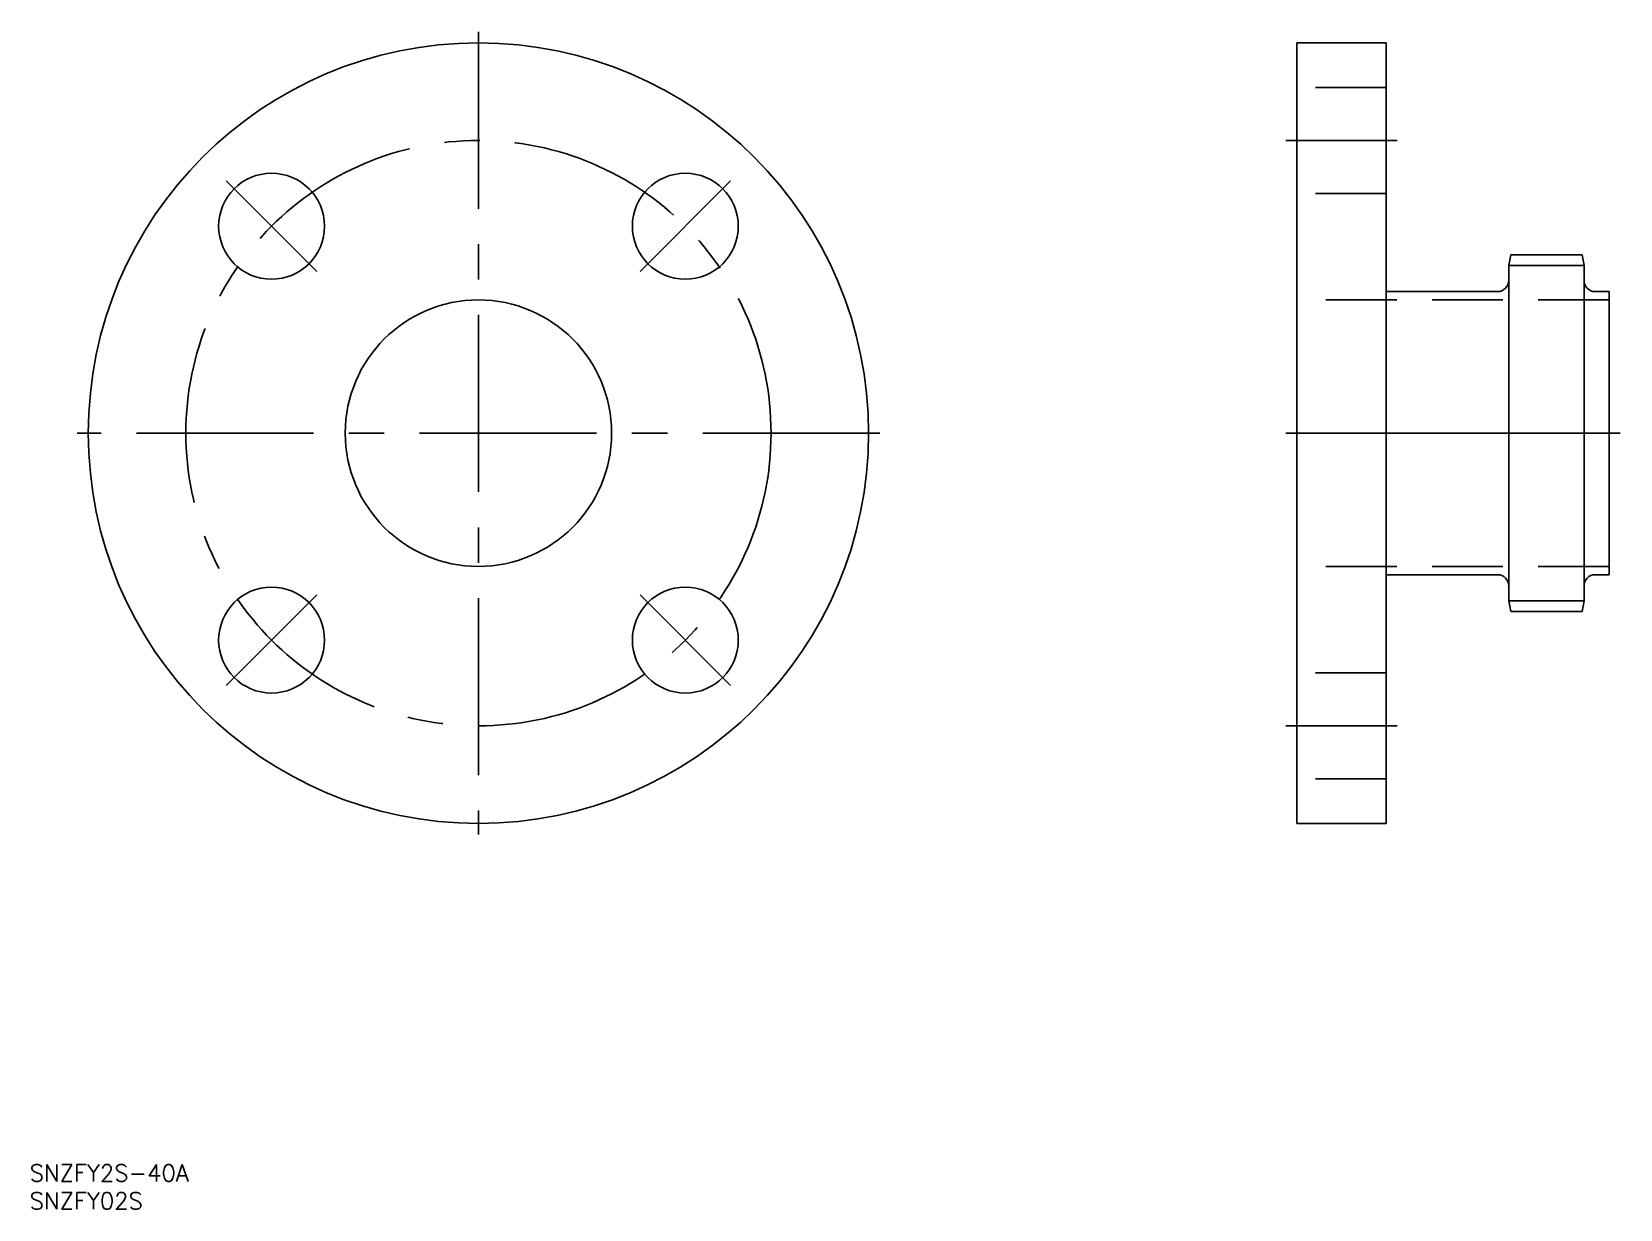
# Model space of a CAD drawing. Extents: x -227 to 58, y -139 to 72.
import ezdxf

# ---------------------------------------------------------------- set-up
doc = ezdxf.new("R2010")
doc.units = 0
doc.linetypes.add('CENTER', pattern=[50.8, 31.75, -6.35, 6.35, -6.35])
doc.linetypes.add('DASHED', pattern=[19.05, 12.7, -6.35])
doc.layers.get('0').update_dxf_attribs({"linetype": 'CONTINUOUS'})
doc.layers.add('CENTER', color=1, linetype='CENTER')
doc.styles.get("Standard").update_dxf_attribs({"font": 'txt.shx', "height": 3, "bigfont": 'bigfont.shx'})

# ---------------------------------------------------------------- blocks, each defined once
blk = doc.blocks.new('*U13')
at = {"color": 7, "linetype": 'CONTINUOUS'}
blk.add_text('SNZFY2S-40A', height=3, dxfattribs=at).set_placement((-227.4, -134.21))
blk = doc.blocks.new('*U14')
at = {"color": 7, "linetype": 'CONTINUOUS'}
blk.add_text('SNZFY02S', height=3, dxfattribs=at).set_placement((-227.4, -139.21))

msp = doc.modelspace()

# ---------------------------------------------------------------- linework, layer by layer
at = {"color": 7, "linetype": 'CONTINUOUS'}
for p, q in [((16, 70), (0, 70)), ((0, 70), (0, -70)), ((16, 70), (16, -70)), ((0, 62.5), (0, -70)), ((38, 30.05), (38.35, 32)), ((51.15, 32), (38.35, 32)), ((51.5, 30.05), (51.15, 32)), ((38, -30.05), (38, 30.05)), ((51.5, 30.05), (51.5, -30.05)), ((16, 25.4), (36, 25.4)), ((53.5, 25.4), (56, 25.4)), ((56, -25.4), (56, 25.4)), ((16, -25.4), (36, -25.4)), ((53.5, -25.4), (56, -25.4)), ((38, -30.05), (38.35, -32)), ((51.5, -30.05), (51.15, -32)), ((51.15, -32), (38.35, -32)), ((16, -70), (0, -70))]:
    msp.add_line(p, q, dxfattribs=at)
at = {"color": 3, "linetype": 'DASHED'}
for p, q in [((16, 62), (0, 62)), ((16, 43), (0, 43)), ((56, 23.9), (0, 23.9)), ((56, -23.9), (0, -23.9)), ((16, -43), (0, -43)), ((16, -62), (0, -62))]:
    msp.add_line(p, q, dxfattribs=at)
at = {"color": 3, "linetype": 'CONTINUOUS'}
for p, q in [((51.5, 30.05), (38, 30.05)), ((51.5, -30.05), (38, -30.05))]:
    msp.add_line(p, q, dxfattribs=at)
at = {"color": 7, "linetype": 'CONTINUOUS'}
for centre, radius in [((-146.87, 0), 70), ((-183.99, 37.12), 9.5), ((-109.75, 37.12), 9.5), ((-146.87, 0), 23.9), ((-183.99, -37.12), 9.5), ((-109.75, -37.12), 9.5)]:
    msp.add_circle(centre, radius, dxfattribs=at)
for centre, start, end in [((36, 27.4), 270, 0), ((53.5, 27.4), 180, 270), ((36, -27.4), 0, 90), ((53.5, -27.4), 90, 180)]:
    msp.add_arc(centre, 2, start, end, dxfattribs=at)
at = {"layer": 'CENTER', "color": 1, "linetype": 'CENTER'}
for p, q in [((-146.87, 72), (-146.87, -72)), ((18, 52.5), (-2, 52.5)), ((-175.86, 28.99), (-192.13, 45.25)), ((-117.88, 28.99), (-101.62, 45.25)), ((-74.87, 0), (-218.87, 0)), ((58, 0), (-2, 0)), ((0, 0), (56, 0)), ((-175.86, -28.99), (-192.13, -45.25)), ((-117.88, -28.99), (-101.62, -45.25)), ((18, -52.5), (-2, -52.5))]:
    msp.add_line(p, q, dxfattribs=at)
msp.add_circle((-146.87, 0), 52.5, dxfattribs=at)

# ---------------------------------------------------------------- block references
at = {"color": 7, "linetype": 'CONTINUOUS'}
for name in ['*U13', '*U14']:
    msp.add_blockref(name, (0, 0), dxfattribs=at)

doc.saveas('drawing.dxf')
